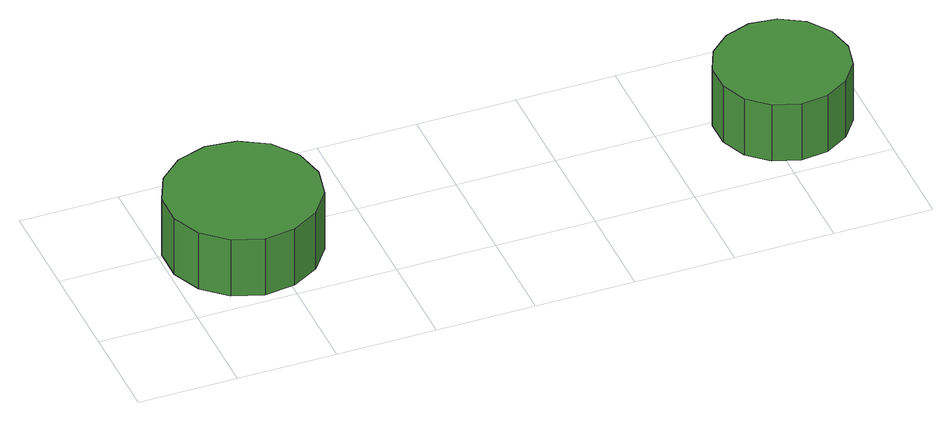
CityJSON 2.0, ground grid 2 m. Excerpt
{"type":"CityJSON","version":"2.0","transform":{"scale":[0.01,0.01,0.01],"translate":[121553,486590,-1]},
"CityObjects":{
"tree1":{"type":"SolitaryVegetationObject","attributes":{"function":"something"},"geometry":[{"type":"MultiSurface","lod":"1","boundaries":[[[0,1,2,3,4,5,6,7,8,9,10,11,12,13,14]],[[15,16,17,18,19,20,21,22,23,24,25,26,27,28,29]],[[0,29,28,1]],[[1,28,27,2]],[[2,27,26,3]],[[3,26,25,4]],[[4,25,24,5]],[[5,24,23,6]],[[6,23,22,7]],[[7,22,21,8]],[[8,21,20,9]],[[9,20,19,10]],[[10,19,18,11]],[[11,18,17,12]],[[12,17,16,13]],[[13,16,15,14]],[[14,15,29,0]]]}]},
"tree2":{"type":"SolitaryVegetationObject","attributes":{"function":"something"},"geometry":[{"type":"MultiSurface","lod":"1","boundaries":[[[30,31,32,33,34,35,36,37,38,39,40,41,42,43,44]],[[45,46,47,48,49,50,51,52,53,54,55,56,57,58,59]],[[30,59,58,31]],[[31,58,57,32]],[[32,57,56,33]],[[33,56,55,34]],[[34,55,54,35]],[[35,54,53,36]],[[36,53,52,37]],[[37,52,51,38]],[[38,51,50,39]],[[39,50,49,40]],[[40,49,48,41]],[[41,48,47,42]],[[42,47,46,43]],[[43,46,45,44]],[[44,45,59,30]]]}]}
},
"vertices":[
[312,172,214],[299,234,214],[261,286,214],[206,317,214],[143,324,214],[82,304,214],[35,262,214],[9,204,214],[9,140,214],[35,82,214],[82,39,214],[143,19,214],[206,26,214],[261,58,214],[299,109,214],[299,109,82],[261,58,82],[206,26,82],[143,19,82],[82,39,82],[35,82,82],[9,140,82],[9,204,82],[35,262,82],[82,304,82],[143,324,82],[206,317,82],[261,286,82],[299,234,82],[312,172,82],
[1375,164,214],[1363,218,214],[1331,263,214],[1283,291,214],[1228,297,214],[1175,279,214],[1134,242,214],[1112,192,214],[1112,137,214],[1134,86,214],[1175,49,214],[1228,32,214],[1283,38,214],[1331,66,214],[1363,110,214],[1363,110,82],[1331,66,82],[1283,38,82],[1228,32,82],[1175,49,82],[1134,86,82],[1112,137,82],[1112,192,82],[1134,242,82],[1175,279,82],[1228,297,82],[1283,291,82],[1331,263,82],[1363,218,82],[1375,164,82]
]}
